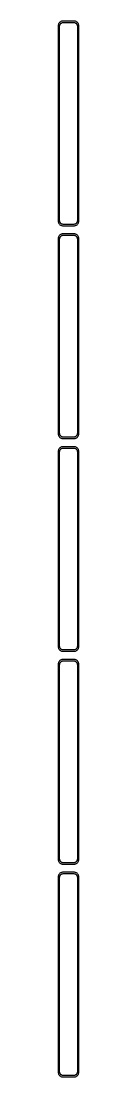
# Model space of a CAD drawing. Header units: metres. Extents: x -11 to 11, y 2228 to 4558.
# Drawn here: x -11 to 11, y 3398 to 4558 of the extents above; entities that cross this region are included whole.
import ezdxf

# ---------------------------------------------------------------- set-up
doc = ezdxf.new("R2010")
doc.units = ezdxf.units.M

msp = doc.modelspace()

# ---------------------------------------------------------------- linework, layer by layer
for p, q in [((-11.2106, 4554.13), (-11.25, 4553.5)), ((-11.25, 4553.5), (-11.25, 4338.5)), ((-11.0929, 4554.74), (-11.2106, 4554.13)), ((-10.8989, 4555.34), (-11.0929, 4554.74)), ((-10.6315, 4555.91), (-10.8989, 4555.34)), ((-10.2951, 4556.44), (-10.6315, 4555.91)), ((-9.89484, 4556.92), (-10.2951, 4556.44)), ((-9.43712, 4557.35), (-9.89484, 4556.92)), ((-9.75, 4553), (-9.71844, 4553.5)), ((-9.75, 4339), (-9.75, 4553)), ((-9.71844, 4553.5), (-9.62433, 4553.99)), ((-9.62433, 4553.99), (-9.4691, 4554.47)), ((-9.4691, 4554.47), (-9.25522, 4554.93)), ((-8.92912, 4557.72), (-9.43712, 4557.35)), ((-9.25522, 4554.93), (-8.98605, 4555.35)), ((-8.98605, 4555.35), (-8.66586, 4555.74)), ((-8.37889, 4558.02), (-8.92912, 4557.72)), ((-8.66586, 4555.74), (-8.29968, 4556.08)), ((-7.79507, 4558.26), (-8.37889, 4558.02)), ((-8.29968, 4556.08), (-7.8933, 4556.38)), ((-7.8933, 4556.38), (-7.45311, 4556.62)), ((-7.1869, 4558.41), (-7.79507, 4558.26)), ((-7.45311, 4556.62), (-6.98605, 4556.8)), ((-6.56395, 4558.49), (-7.1869, 4558.41)), ((-6.98605, 4556.8), (-6.49951, 4556.93)), ((6.56395, 4558.49), (-6.56395, 4558.49)), ((-6.49951, 4556.93), (-6.00116, 4556.99)), ((-6.00116, 4556.99), (6.00116, 4556.99)), ((6.00116, 4556.99), (6.49951, 4556.93)), ((6.49951, 4556.93), (6.98605, 4556.8)), ((7.1869, 4558.41), (6.56395, 4558.49)), ((6.98605, 4556.8), (7.45311, 4556.62)), ((7.79507, 4558.26), (7.1869, 4558.41)), ((7.45311, 4556.62), (7.8933, 4556.38)), ((8.37889, 4558.02), (7.79507, 4558.26)), ((7.8933, 4556.38), (8.29968, 4556.08)), ((8.29968, 4556.08), (8.66586, 4555.74)), ((8.92912, 4557.72), (8.37889, 4558.02)), ((8.66586, 4555.74), (8.98605, 4555.35)), ((9.43712, 4557.35), (8.92912, 4557.72)), ((8.98605, 4555.35), (9.25522, 4554.93)), ((9.25522, 4554.93), (9.4691, 4554.47)), ((9.89484, 4556.92), (9.43712, 4557.35)), ((9.4691, 4554.47), (9.62433, 4553.99)), ((9.62433, 4553.99), (9.71844, 4553.5)), ((9.71844, 4553.5), (9.75, 4553)), ((9.75, 4553), (9.75, 4339)), ((10.2951, 4556.44), (9.89484, 4556.92)), ((10.6315, 4555.91), (10.2951, 4556.44)), ((10.8989, 4555.34), (10.6315, 4555.91)), ((11.0929, 4554.74), (10.8989, 4555.34)), ((11.2106, 4554.13), (11.0929, 4554.74)), ((11.25, 4553.5), (11.2106, 4554.13)), ((11.25, 4338.5), (11.25, 4553.5)), ((-11.25, 4338.5), (-11.2106, 4337.87)), ((-11.2106, 4337.87), (-11.0929, 4337.26)), ((-11.0929, 4337.26), (-10.8989, 4336.66)), ((-10.8989, 4336.66), (-10.6315, 4336.09)), ((-10.6315, 4336.09), (-10.2951, 4335.56)), ((-10.2951, 4335.56), (-9.89484, 4335.08)), ((-9.89484, 4335.08), (-9.43712, 4334.65)), ((-9.71844, 4338.5), (-9.75, 4339)), ((-9.62433, 4338.01), (-9.71844, 4338.5)), ((-9.4691, 4337.53), (-9.62433, 4338.01)), ((-9.25522, 4337.07), (-9.4691, 4337.53)), ((-9.43712, 4334.65), (-8.92912, 4334.28)), ((-8.98605, 4336.65), (-9.25522, 4337.07)), ((-8.66586, 4336.26), (-8.98605, 4336.65)), ((-8.92912, 4334.28), (-8.37889, 4333.98)), ((-8.29968, 4335.92), (-8.66586, 4336.26)), ((-8.37889, 4333.98), (-7.79507, 4333.74)), ((-7.8933, 4335.62), (-8.29968, 4335.92)), ((-7.45311, 4335.38), (-7.8933, 4335.62)), ((-7.79507, 4333.74), (-7.1869, 4333.59)), ((-6.98605, 4335.2), (-7.45311, 4335.38)), ((-7.1869, 4333.59), (-6.56395, 4333.51)), ((-6.49951, 4335.07), (-6.98605, 4335.2)), ((-6.56395, 4333.51), (6.56395, 4333.51)), ((-6.00116, 4335.01), (-6.49951, 4335.07)), ((6.00116, 4335.01), (-6.00116, 4335.01)), ((6.49951, 4335.07), (6.00116, 4335.01)), ((6.98605, 4335.2), (6.49951, 4335.07)), ((6.56395, 4333.51), (7.1869, 4333.59)), ((7.45311, 4335.38), (6.98605, 4335.2)), ((7.1869, 4333.59), (7.79507, 4333.74)), ((7.8933, 4335.62), (7.45311, 4335.38)), ((7.79507, 4333.74), (8.37889, 4333.98)), ((8.29968, 4335.92), (7.8933, 4335.62)), ((8.66586, 4336.26), (8.29968, 4335.92)), ((8.37889, 4333.98), (8.92912, 4334.28)), ((8.98605, 4336.65), (8.66586, 4336.26)), ((8.92912, 4334.28), (9.43712, 4334.65)), ((9.25522, 4337.07), (8.98605, 4336.65)), ((9.4691, 4337.53), (9.25522, 4337.07)), ((9.43712, 4334.65), (9.89484, 4335.08)), ((9.62433, 4338.01), (9.4691, 4337.53)), ((9.71844, 4338.5), (9.62433, 4338.01)), ((9.75, 4339), (9.71844, 4338.5)), ((9.89484, 4335.08), (10.2951, 4335.56)), ((10.2951, 4335.56), (10.6315, 4336.09)), ((10.6315, 4336.09), (10.8989, 4336.66)), ((10.8989, 4336.66), (11.0929, 4337.26)), ((11.0929, 4337.26), (11.2106, 4337.87)), ((11.2106, 4337.87), (11.25, 4338.5)), ((-11.2106, 4320.13), (-11.25, 4319.5)), ((-11.25, 4319.5), (-11.25, 4104.5)), ((-11.0929, 4320.74), (-11.2106, 4320.13)), ((-10.8989, 4321.34), (-11.0929, 4320.74)), ((-10.6315, 4321.91), (-10.8989, 4321.34)), ((-10.2951, 4322.44), (-10.6315, 4321.91)), ((-9.89484, 4322.92), (-10.2951, 4322.44)), ((-9.43712, 4323.35), (-9.89484, 4322.92)), ((-9.75, 4319), (-9.71844, 4319.5)), ((-9.75, 4105), (-9.75, 4319)), ((-9.71844, 4319.5), (-9.62433, 4319.99)), ((-9.62433, 4319.99), (-9.4691, 4320.47)), ((-9.4691, 4320.47), (-9.25522, 4320.93)), ((-8.92912, 4323.72), (-9.43712, 4323.35)), ((-9.25522, 4320.93), (-8.98605, 4321.35)), ((-8.98605, 4321.35), (-8.66586, 4321.74)), ((-8.37889, 4324.02), (-8.92912, 4323.72)), ((-8.66586, 4321.74), (-8.29968, 4322.08)), ((-7.79507, 4324.26), (-8.37889, 4324.02)), ((-8.29968, 4322.08), (-7.8933, 4322.38)), ((-7.8933, 4322.38), (-7.45311, 4322.62)), ((-7.1869, 4324.41), (-7.79507, 4324.26)), ((-7.45311, 4322.62), (-6.98605, 4322.8)), ((-6.56395, 4324.49), (-7.1869, 4324.41)), ((-6.98605, 4322.8), (-6.49951, 4322.93)), ((6.56395, 4324.49), (-6.56395, 4324.49)), ((-6.49951, 4322.93), (-6.00116, 4322.99)), ((-6.00116, 4322.99), (6.00116, 4322.99)), ((6.00116, 4322.99), (6.49951, 4322.93)), ((6.49951, 4322.93), (6.98605, 4322.8)), ((7.1869, 4324.41), (6.56395, 4324.49)), ((6.98605, 4322.8), (7.45311, 4322.62)), ((7.79507, 4324.26), (7.1869, 4324.41)), ((7.45311, 4322.62), (7.8933, 4322.38)), ((8.37889, 4324.02), (7.79507, 4324.26)), ((7.8933, 4322.38), (8.29968, 4322.08)), ((8.29968, 4322.08), (8.66586, 4321.74)), ((8.92912, 4323.72), (8.37889, 4324.02)), ((8.66586, 4321.74), (8.98605, 4321.35)), ((9.43712, 4323.35), (8.92912, 4323.72)), ((8.98605, 4321.35), (9.25522, 4320.93)), ((9.25522, 4320.93), (9.4691, 4320.47)), ((9.89484, 4322.92), (9.43712, 4323.35)), ((9.4691, 4320.47), (9.62433, 4319.99)), ((9.62433, 4319.99), (9.71844, 4319.5)), ((9.71844, 4319.5), (9.75, 4319)), ((9.75, 4319), (9.75, 4105)), ((10.2951, 4322.44), (9.89484, 4322.92)), ((10.6315, 4321.91), (10.2951, 4322.44)), ((10.8989, 4321.34), (10.6315, 4321.91)), ((11.0929, 4320.74), (10.8989, 4321.34)), ((11.2106, 4320.13), (11.0929, 4320.74)), ((11.25, 4319.5), (11.2106, 4320.13)), ((11.25, 4104.5), (11.25, 4319.5)), ((-11.25, 4104.5), (-11.2106, 4103.87)), ((-11.2106, 4103.87), (-11.0929, 4103.26)), ((-11.0929, 4103.26), (-10.8989, 4102.66)), ((-10.8989, 4102.66), (-10.6315, 4102.09)), ((-10.6315, 4102.09), (-10.2951, 4101.56)), ((-10.2951, 4101.56), (-9.89484, 4101.08)), ((-9.89484, 4101.08), (-9.43712, 4100.65)), ((-9.71844, 4104.5), (-9.75, 4105)), ((-9.62433, 4104.01), (-9.71844, 4104.5)), ((-9.4691, 4103.53), (-9.62433, 4104.01)), ((-9.25522, 4103.07), (-9.4691, 4103.53)), ((-9.43712, 4100.65), (-8.92912, 4100.28)), ((-8.98605, 4102.65), (-9.25522, 4103.07)), ((-8.66586, 4102.26), (-8.98605, 4102.65)), ((-8.92912, 4100.28), (-8.37889, 4099.98)), ((-8.29968, 4101.92), (-8.66586, 4102.26)), ((-8.37889, 4099.98), (-7.79507, 4099.74)), ((-7.8933, 4101.62), (-8.29968, 4101.92)), ((-7.45311, 4101.38), (-7.8933, 4101.62)), ((-7.79507, 4099.74), (-7.1869, 4099.59)), ((-6.98605, 4101.2), (-7.45311, 4101.38)), ((-7.1869, 4099.59), (-6.56395, 4099.51)), ((-6.49951, 4101.07), (-6.98605, 4101.2)), ((-6.56395, 4099.51), (6.56395, 4099.51)), ((-6.00116, 4101.01), (-6.49951, 4101.07)), ((6.00116, 4101.01), (-6.00116, 4101.01)), ((6.49951, 4101.07), (6.00116, 4101.01)), ((6.98605, 4101.2), (6.49951, 4101.07)), ((6.56395, 4099.51), (7.1869, 4099.59)), ((7.45311, 4101.38), (6.98605, 4101.2)), ((7.1869, 4099.59), (7.79507, 4099.74)), ((7.8933, 4101.62), (7.45311, 4101.38)), ((7.79507, 4099.74), (8.37889, 4099.98)), ((8.29968, 4101.92), (7.8933, 4101.62)), ((8.66586, 4102.26), (8.29968, 4101.92)), ((8.37889, 4099.98), (8.92912, 4100.28)), ((8.98605, 4102.65), (8.66586, 4102.26)), ((8.92912, 4100.28), (9.43712, 4100.65)), ((9.25522, 4103.07), (8.98605, 4102.65)), ((9.4691, 4103.53), (9.25522, 4103.07)), ((9.43712, 4100.65), (9.89484, 4101.08)), ((9.62433, 4104.01), (9.4691, 4103.53)), ((9.71844, 4104.5), (9.62433, 4104.01)), ((9.75, 4105), (9.71844, 4104.5)), ((9.89484, 4101.08), (10.2951, 4101.56)), ((10.2951, 4101.56), (10.6315, 4102.09)), ((10.6315, 4102.09), (10.8989, 4102.66)), ((10.8989, 4102.66), (11.0929, 4103.26)), ((11.0929, 4103.26), (11.2106, 4103.87)), ((11.2106, 4103.87), (11.25, 4104.5)), ((-11.0929, 4086.74), (-11.2106, 4086.13)), ((-10.8989, 4087.34), (-11.0929, 4086.74)), ((-10.6315, 4087.91), (-10.8989, 4087.34)), ((-10.2951, 4088.44), (-10.6315, 4087.91)), ((-9.89484, 4088.92), (-10.2951, 4088.44)), ((-9.43712, 4089.35), (-9.89484, 4088.92)), ((-9.4691, 4086.47), (-9.25522, 4086.93)), ((-8.92912, 4089.72), (-9.43712, 4089.35)), ((-9.25522, 4086.93), (-8.98605, 4087.35)), ((-8.98605, 4087.35), (-8.66586, 4087.74)), ((-8.37889, 4090.02), (-8.92912, 4089.72)), ((-8.66586, 4087.74), (-8.29968, 4088.08)), ((-7.79507, 4090.26), (-8.37889, 4090.02)), ((-8.29968, 4088.08), (-7.8933, 4088.38)), ((-7.8933, 4088.38), (-7.45311, 4088.62)), ((-7.1869, 4090.41), (-7.79507, 4090.26)), ((-7.45311, 4088.62), (-6.98605, 4088.8)), ((-6.56395, 4090.49), (-7.1869, 4090.41)), ((-6.98605, 4088.8), (-6.49951, 4088.93)), ((6.56395, 4090.49), (-6.56395, 4090.49)), ((-6.49951, 4088.93), (-6.00116, 4088.99)), ((-6.00116, 4088.99), (6.00116, 4088.99)), ((6.00116, 4088.99), (6.49951, 4088.93)), ((6.49951, 4088.93), (6.98605, 4088.8)), ((7.1869, 4090.41), (6.56395, 4090.49)), ((6.98605, 4088.8), (7.45311, 4088.62)), ((7.79507, 4090.26), (7.1869, 4090.41)), ((7.45311, 4088.62), (7.8933, 4088.38)), ((8.37889, 4090.02), (7.79507, 4090.26)), ((7.8933, 4088.38), (8.29968, 4088.08)), ((8.29968, 4088.08), (8.66586, 4087.74)), ((8.92912, 4089.72), (8.37889, 4090.02)), ((8.66586, 4087.74), (8.98605, 4087.35)), ((9.43712, 4089.35), (8.92912, 4089.72)), ((8.98605, 4087.35), (9.25522, 4086.93)), ((9.25522, 4086.93), (9.4691, 4086.47)), ((9.89484, 4088.92), (9.43712, 4089.35)), ((10.2951, 4088.44), (9.89484, 4088.92)), ((10.6315, 4087.91), (10.2951, 4088.44)), ((10.8989, 4087.34), (10.6315, 4087.91)), ((11.0929, 4086.74), (10.8989, 4087.34)), ((11.2106, 4086.13), (11.0929, 4086.74)), ((-11.2106, 4086.13), (-11.25, 4085.5)), ((-11.25, 4085.5), (-11.25, 3870.5)), ((-9.75, 4085), (-9.71844, 4085.5)), ((-9.75, 3871), (-9.75, 4085)), ((-9.71844, 4085.5), (-9.62433, 4085.99)), ((-9.62433, 4085.99), (-9.4691, 4086.47)), ((9.4691, 4086.47), (9.62433, 4085.99)), ((9.62433, 4085.99), (9.71844, 4085.5)), ((9.71844, 4085.5), (9.75, 4085)), ((9.75, 4085), (9.75, 3871)), ((11.25, 4085.5), (11.2106, 4086.13)), ((11.25, 3870.5), (11.25, 4085.5)), ((-11.25, 3870.5), (-11.2106, 3869.87)), ((-11.2106, 3869.87), (-11.0929, 3869.26)), ((-11.0929, 3869.26), (-10.8989, 3868.66)), ((-10.8989, 3868.66), (-10.6315, 3868.09)), ((-10.6315, 3868.09), (-10.2951, 3867.56)), ((-10.2951, 3867.56), (-9.89484, 3867.08)), ((-9.89484, 3867.08), (-9.43712, 3866.65)), ((-9.71844, 3870.5), (-9.75, 3871)), ((-9.62433, 3870.01), (-9.71844, 3870.5)), ((-9.4691, 3869.53), (-9.62433, 3870.01)), ((-9.25522, 3869.07), (-9.4691, 3869.53)), ((-9.43712, 3866.65), (-8.92912, 3866.28)), ((-8.98605, 3868.65), (-9.25522, 3869.07)), ((-8.66586, 3868.26), (-8.98605, 3868.65)), ((-8.92912, 3866.28), (-8.37889, 3865.98)), ((-8.29968, 3867.92), (-8.66586, 3868.26)), ((-7.8933, 3867.62), (-8.29968, 3867.92)), ((-7.45311, 3867.38), (-7.8933, 3867.62)), ((-6.98605, 3867.2), (-7.45311, 3867.38)), ((-6.49951, 3867.07), (-6.98605, 3867.2)), ((-6.00116, 3867.01), (-6.49951, 3867.07)), ((6.00116, 3867.01), (-6.00116, 3867.01)), ((6.49951, 3867.07), (6.00116, 3867.01)), ((6.98605, 3867.2), (6.49951, 3867.07)), ((7.45311, 3867.38), (6.98605, 3867.2)), ((7.8933, 3867.62), (7.45311, 3867.38)), ((8.29968, 3867.92), (7.8933, 3867.62)), ((8.66586, 3868.26), (8.29968, 3867.92)), ((8.37889, 3865.98), (8.92912, 3866.28)), ((8.98605, 3868.65), (8.66586, 3868.26)), ((8.92912, 3866.28), (9.43712, 3866.65)), ((9.25522, 3869.07), (8.98605, 3868.65)), ((9.4691, 3869.53), (9.25522, 3869.07)), ((9.43712, 3866.65), (9.89484, 3867.08)), ((9.62433, 3870.01), (9.4691, 3869.53)), ((9.71844, 3870.5), (9.62433, 3870.01)), ((9.75, 3871), (9.71844, 3870.5)), ((9.89484, 3867.08), (10.2951, 3867.56)), ((10.2951, 3867.56), (10.6315, 3868.09)), ((10.6315, 3868.09), (10.8989, 3868.66)), ((10.8989, 3868.66), (11.0929, 3869.26)), ((11.0929, 3869.26), (11.2106, 3869.87)), ((11.2106, 3869.87), (11.25, 3870.5)), ((-9.89484, 3854.92), (-10.2951, 3854.44)), ((-9.43712, 3855.35), (-9.89484, 3854.92)), ((-8.92912, 3855.72), (-9.43712, 3855.35)), ((-8.37889, 3856.02), (-8.92912, 3855.72)), ((-8.37889, 3865.98), (-7.79507, 3865.74)), ((-7.79507, 3856.26), (-8.37889, 3856.02)), ((-7.8933, 3854.38), (-7.45311, 3854.62)), ((-7.79507, 3865.74), (-7.1869, 3865.59)), ((-7.1869, 3856.41), (-7.79507, 3856.26)), ((-7.45311, 3854.62), (-6.98605, 3854.8)), ((-7.1869, 3865.59), (-6.56395, 3865.51)), ((-6.56395, 3856.49), (-7.1869, 3856.41)), ((-6.98605, 3854.8), (-6.49951, 3854.93)), ((-6.56395, 3865.51), (6.56395, 3865.51)), ((6.56395, 3856.49), (-6.56395, 3856.49)), ((-6.49951, 3854.93), (-6.00116, 3854.99)), ((-6.00116, 3854.99), (6.00116, 3854.99)), ((6.00116, 3854.99), (6.49951, 3854.93)), ((6.49951, 3854.93), (6.98605, 3854.8)), ((6.56395, 3865.51), (7.1869, 3865.59)), ((7.1869, 3856.41), (6.56395, 3856.49)), ((6.98605, 3854.8), (7.45311, 3854.62)), ((7.1869, 3865.59), (7.79507, 3865.74)), ((7.79507, 3856.26), (7.1869, 3856.41)), ((7.45311, 3854.62), (7.8933, 3854.38)), ((7.79507, 3865.74), (8.37889, 3865.98)), ((8.37889, 3856.02), (7.79507, 3856.26)), ((8.92912, 3855.72), (8.37889, 3856.02)), ((9.43712, 3855.35), (8.92912, 3855.72)), ((9.89484, 3854.92), (9.43712, 3855.35)), ((10.2951, 3854.44), (9.89484, 3854.92)), ((-11.2106, 3852.13), (-11.25, 3851.5)), ((-11.25, 3851.5), (-11.25, 3636.5)), ((-11.0929, 3852.74), (-11.2106, 3852.13)), ((-10.8989, 3853.34), (-11.0929, 3852.74)), ((-10.6315, 3853.91), (-10.8989, 3853.34)), ((-10.2951, 3854.44), (-10.6315, 3853.91)), ((-9.75, 3851), (-9.71844, 3851.5)), ((-9.75, 3637), (-9.75, 3851)), ((-9.71844, 3851.5), (-9.62433, 3851.99)), ((-9.62433, 3851.99), (-9.4691, 3852.47)), ((-9.4691, 3852.47), (-9.25522, 3852.93)), ((-9.25522, 3852.93), (-8.98605, 3853.35)), ((-8.98605, 3853.35), (-8.66586, 3853.74)), ((-8.66586, 3853.74), (-8.29968, 3854.08)), ((-8.29968, 3854.08), (-7.8933, 3854.38)), ((7.8933, 3854.38), (8.29968, 3854.08)), ((8.29968, 3854.08), (8.66586, 3853.74)), ((8.66586, 3853.74), (8.98605, 3853.35)), ((8.98605, 3853.35), (9.25522, 3852.93)), ((9.25522, 3852.93), (9.4691, 3852.47)), ((9.4691, 3852.47), (9.62433, 3851.99)), ((9.62433, 3851.99), (9.71844, 3851.5)), ((9.71844, 3851.5), (9.75, 3851)), ((9.75, 3851), (9.75, 3637)), ((10.6315, 3853.91), (10.2951, 3854.44)), ((10.8989, 3853.34), (10.6315, 3853.91)), ((11.0929, 3852.74), (10.8989, 3853.34)), ((11.2106, 3852.13), (11.0929, 3852.74)), ((11.25, 3851.5), (11.2106, 3852.13)), ((11.25, 3636.5), (11.25, 3851.5)), ((-11.25, 3636.5), (-11.2106, 3635.87)), ((-11.2106, 3635.87), (-11.0929, 3635.26)), ((-11.0929, 3635.26), (-10.8989, 3634.66)), ((-10.8989, 3634.66), (-10.6315, 3634.09)), ((-10.6315, 3634.09), (-10.2951, 3633.56)), ((-9.71844, 3636.5), (-9.75, 3637)), ((-9.62433, 3636.01), (-9.71844, 3636.5)), ((-9.4691, 3635.53), (-9.62433, 3636.01)), ((-9.25522, 3635.07), (-9.4691, 3635.53)), ((-8.98605, 3634.65), (-9.25522, 3635.07)), ((-8.66586, 3634.26), (-8.98605, 3634.65)), ((-8.29968, 3633.92), (-8.66586, 3634.26)), ((-7.8933, 3633.62), (-8.29968, 3633.92)), ((8.29968, 3633.92), (7.8933, 3633.62)), ((8.66586, 3634.26), (8.29968, 3633.92)), ((8.98605, 3634.65), (8.66586, 3634.26)), ((9.25522, 3635.07), (8.98605, 3634.65)), ((9.4691, 3635.53), (9.25522, 3635.07)), ((9.62433, 3636.01), (9.4691, 3635.53)), ((9.71844, 3636.5), (9.62433, 3636.01)), ((9.75, 3637), (9.71844, 3636.5)), ((10.2951, 3633.56), (10.6315, 3634.09)), ((10.6315, 3634.09), (10.8989, 3634.66)), ((10.8989, 3634.66), (11.0929, 3635.26)), ((11.0929, 3635.26), (11.2106, 3635.87)), ((11.2106, 3635.87), (11.25, 3636.5)), ((-10.2951, 3633.56), (-9.89484, 3633.08)), ((-9.89484, 3633.08), (-9.43712, 3632.65)), ((-9.43712, 3632.65), (-8.92912, 3632.28)), ((-8.92912, 3632.28), (-8.37889, 3631.98)), ((-8.37889, 3631.98), (-7.79507, 3631.74)), ((-7.79507, 3622.26), (-8.37889, 3622.02)), ((-7.45311, 3633.38), (-7.8933, 3633.62)), ((-7.79507, 3631.74), (-7.1869, 3631.59)), ((-7.1869, 3622.41), (-7.79507, 3622.26)), ((-6.98605, 3633.2), (-7.45311, 3633.38)), ((-7.1869, 3631.59), (-6.56395, 3631.51)), ((-6.56395, 3622.49), (-7.1869, 3622.41)), ((-6.49951, 3633.07), (-6.98605, 3633.2)), ((-6.56395, 3631.51), (6.56395, 3631.51)), ((6.56395, 3622.49), (-6.56395, 3622.49)), ((-6.00116, 3633.01), (-6.49951, 3633.07)), ((6.00116, 3633.01), (-6.00116, 3633.01)), ((6.49951, 3633.07), (6.00116, 3633.01)), ((6.98605, 3633.2), (6.49951, 3633.07)), ((6.56395, 3631.51), (7.1869, 3631.59)), ((7.1869, 3622.41), (6.56395, 3622.49)), ((7.45311, 3633.38), (6.98605, 3633.2)), ((7.1869, 3631.59), (7.79507, 3631.74)), ((7.79507, 3622.26), (7.1869, 3622.41)), ((7.8933, 3633.62), (7.45311, 3633.38)), ((7.79507, 3631.74), (8.37889, 3631.98)), ((8.37889, 3622.02), (7.79507, 3622.26)), ((8.37889, 3631.98), (8.92912, 3632.28)), ((8.92912, 3632.28), (9.43712, 3632.65)), ((9.43712, 3632.65), (9.89484, 3633.08)), ((9.89484, 3633.08), (10.2951, 3633.56)), ((-11.2106, 3618.13), (-11.25, 3617.5)), ((-11.25, 3617.5), (-11.25, 3402.5)), ((-11.0929, 3618.74), (-11.2106, 3618.13)), ((-10.8989, 3619.34), (-11.0929, 3618.74)), ((-10.6315, 3619.91), (-10.8989, 3619.34)), ((-10.2951, 3620.44), (-10.6315, 3619.91)), ((-9.89484, 3620.92), (-10.2951, 3620.44)), ((-9.43712, 3621.35), (-9.89484, 3620.92)), ((-9.75, 3617), (-9.71844, 3617.5)), ((-9.75, 3403), (-9.75, 3617)), ((-9.71844, 3617.5), (-9.62433, 3617.99)), ((-9.62433, 3617.99), (-9.4691, 3618.47)), ((-9.4691, 3618.47), (-9.25522, 3618.93)), ((-8.92912, 3621.72), (-9.43712, 3621.35)), ((-9.25522, 3618.93), (-8.98605, 3619.35)), ((-8.98605, 3619.35), (-8.66586, 3619.74)), ((-8.37889, 3622.02), (-8.92912, 3621.72)), ((-8.66586, 3619.74), (-8.29968, 3620.08)), ((-8.29968, 3620.08), (-7.8933, 3620.38)), ((-7.8933, 3620.38), (-7.45311, 3620.62)), ((-7.45311, 3620.62), (-6.98605, 3620.8)), ((-6.98605, 3620.8), (-6.49951, 3620.93)), ((-6.49951, 3620.93), (-6.00116, 3620.99)), ((-6.00116, 3620.99), (6.00116, 3620.99)), ((6.00116, 3620.99), (6.49951, 3620.93)), ((6.49951, 3620.93), (6.98605, 3620.8)), ((6.98605, 3620.8), (7.45311, 3620.62)), ((7.45311, 3620.62), (7.8933, 3620.38)), ((7.8933, 3620.38), (8.29968, 3620.08)), ((8.29968, 3620.08), (8.66586, 3619.74)), ((8.92912, 3621.72), (8.37889, 3622.02)), ((8.66586, 3619.74), (8.98605, 3619.35)), ((9.43712, 3621.35), (8.92912, 3621.72)), ((8.98605, 3619.35), (9.25522, 3618.93)), ((9.25522, 3618.93), (9.4691, 3618.47)), ((9.89484, 3620.92), (9.43712, 3621.35)), ((9.4691, 3618.47), (9.62433, 3617.99)), ((9.62433, 3617.99), (9.71844, 3617.5)), ((9.71844, 3617.5), (9.75, 3617)), ((9.75, 3617), (9.75, 3403)), ((10.2951, 3620.44), (9.89484, 3620.92)), ((10.6315, 3619.91), (10.2951, 3620.44)), ((10.8989, 3619.34), (10.6315, 3619.91)), ((11.0929, 3618.74), (10.8989, 3619.34)), ((11.2106, 3618.13), (11.0929, 3618.74)), ((11.25, 3617.5), (11.2106, 3618.13)), ((11.25, 3402.5), (11.25, 3617.5)), ((-11.25, 3402.5), (-11.2106, 3401.87)), ((-11.2106, 3401.87), (-11.0929, 3401.26)), ((-9.71844, 3402.5), (-9.75, 3403)), ((-9.62433, 3402.01), (-9.71844, 3402.5)), ((-9.4691, 3401.53), (-9.62433, 3402.01)), ((9.62433, 3402.01), (9.4691, 3401.53)), ((9.71844, 3402.5), (9.62433, 3402.01)), ((9.75, 3403), (9.71844, 3402.5)), ((11.0929, 3401.26), (11.2106, 3401.87)), ((11.2106, 3401.87), (11.25, 3402.5)), ((-11.0929, 3401.26), (-10.8989, 3400.66)), ((-10.8989, 3400.66), (-10.6315, 3400.09)), ((-10.6315, 3400.09), (-10.2951, 3399.56)), ((-10.2951, 3399.56), (-9.89484, 3399.08)), ((-9.89484, 3399.08), (-9.43712, 3398.65)), ((-9.25522, 3401.07), (-9.4691, 3401.53)), ((-9.43712, 3398.65), (-8.92912, 3398.28)), ((-8.98605, 3400.65), (-9.25522, 3401.07)), ((-8.66586, 3400.26), (-8.98605, 3400.65)), ((-8.92912, 3398.28), (-8.37889, 3397.98)), ((-8.29968, 3399.92), (-8.66586, 3400.26)), ((-8.37889, 3397.98), (-7.79507, 3397.74)), ((-7.8933, 3399.62), (-8.29968, 3399.92)), ((-7.45311, 3399.38), (-7.8933, 3399.62)), ((-7.79507, 3397.74), (-7.1869, 3397.59)), ((-6.98605, 3399.2), (-7.45311, 3399.38)), ((-7.1869, 3397.59), (-6.56395, 3397.51)), ((-6.49951, 3399.07), (-6.98605, 3399.2)), ((-6.56395, 3397.51), (6.56395, 3397.51)), ((-6.00116, 3399.01), (-6.49951, 3399.07)), ((6.00116, 3399.01), (-6.00116, 3399.01)), ((6.49951, 3399.07), (6.00116, 3399.01)), ((6.98605, 3399.2), (6.49951, 3399.07)), ((6.56395, 3397.51), (7.1869, 3397.59)), ((7.45311, 3399.38), (6.98605, 3399.2)), ((7.1869, 3397.59), (7.79507, 3397.74)), ((7.8933, 3399.62), (7.45311, 3399.38)), ((7.79507, 3397.74), (8.37889, 3397.98)), ((8.29968, 3399.92), (7.8933, 3399.62)), ((8.66586, 3400.26), (8.29968, 3399.92)), ((8.37889, 3397.98), (8.92912, 3398.28)), ((8.98605, 3400.65), (8.66586, 3400.26)), ((8.92912, 3398.28), (9.43712, 3398.65)), ((9.25522, 3401.07), (8.98605, 3400.65)), ((9.4691, 3401.53), (9.25522, 3401.07)), ((9.43712, 3398.65), (9.89484, 3399.08)), ((9.89484, 3399.08), (10.2951, 3399.56)), ((10.2951, 3399.56), (10.6315, 3400.09)), ((10.6315, 3400.09), (10.8989, 3400.66)), ((10.8989, 3400.66), (11.0929, 3401.26))]:
    msp.add_line(p, q)

doc.saveas('drawing.dxf')
